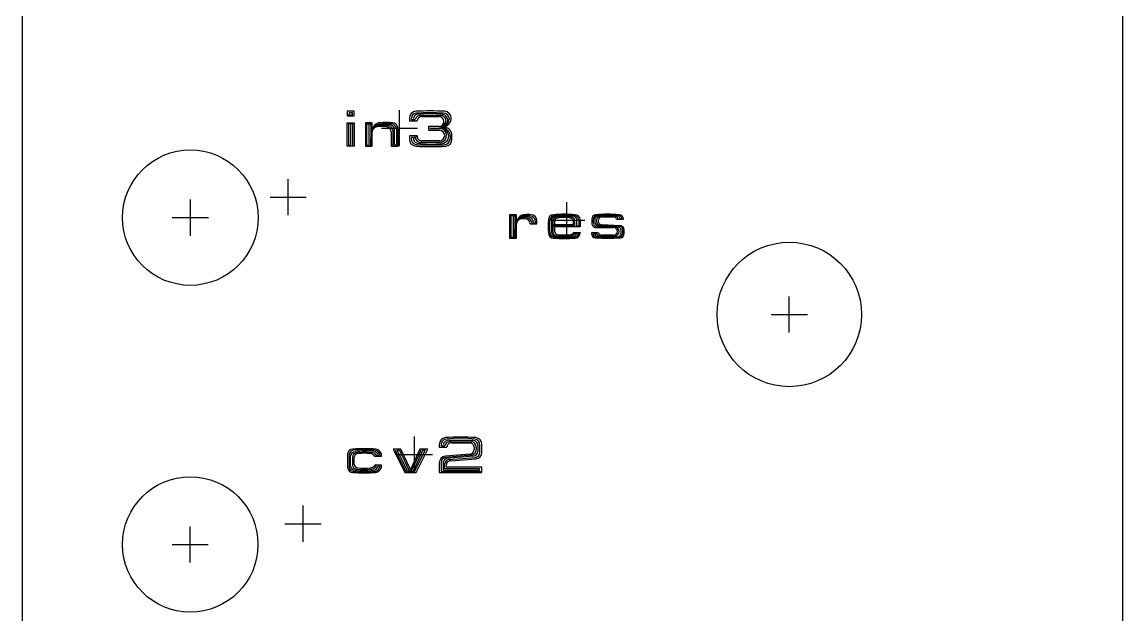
# Model space of a CAD drawing. Header units: millimetres. Extents: x -94 to 94, y -1 to 128.
# Drawn here: x 0 to 61, y 53.8 to 86.6 of the extents above; entities that cross this region are included whole.
import ezdxf

# ---------------------------------------------------------------- set-up
doc = ezdxf.new("R2010")
doc.units = ezdxf.units.MM
for name, color, linetype in [('Contour', 7, 'CONTINUOUS'), ('Engraving', 7, 'CONTINUOUS'), ('Reference_points', 1, 'CONTINUOUS')]:
    doc.layers.add(name, color=color, linetype=linetype)

msp = doc.modelspace()

# ---------------------------------------------------------------- linework, layer by layer
at = {"layer": 'Contour', "color": 7, "linetype": 'CONTINUOUS'}
for p, q in [((0, 128.4), (0, 0)), ((60.96, 0), (60.96, 128.4))]:
    msp.add_line(p, q, dxfattribs=at)
for centre, radius in [((9.32, 75.8), 3.75), ((42.483, 70.44), 4), ((9.316, 57.704), 3.75)]:
    msp.add_circle(centre, radius, dxfattribs=at)
at = {"layer": 'Engraving', "color": 254, "linetype": 'CONTINUOUS'}
for p, q in [((18.386, 81.689), (18.008, 81.689)), ((18.008, 81.689), (18.008, 81.437)), ((18.386, 81.437), (18.386, 81.689)), ((18.113, 81.5), (18.008, 81.437)), ((18.008, 81.437), (18.386, 81.437)), ((18.302, 81.605), (18.113, 81.605)), ((18.113, 81.605), (18.113, 81.5)), ((18.113, 81.5), (18.302, 81.5)), ((18.302, 81.5), (18.302, 81.605)), ((21.452, 81.311), (21.452, 81.164)), ((21.452, 81.164), (21.872, 81.164)), ((21.557, 81.227), (21.767, 81.227)), ((22.061, 81.458), (23.174, 81.458)), ((22.145, 81.395), (23.09, 81.395)), ((23.762, 81.227), (23.762, 81.311)), ((18.008, 79.757), (18.008, 81.059)), ((18.008, 81.059), (18.386, 81.059)), ((18.092, 79.799), (18.092, 81.017)), ((18.092, 81.017), (18.302, 81.017)), ((18.197, 80.954), (18.197, 79.799)), ((18.302, 81.017), (18.302, 79.799)), ((18.386, 81.059), (18.386, 79.757)), ((19.394, 81.059), (19.016, 81.059)), ((19.016, 81.059), (19.016, 79.757)), ((19.1, 79.799), (19.1, 80.996)), ((19.1, 80.996), (19.31, 80.996)), ((19.205, 80.996), (19.205, 79.799)), ((19.31, 80.996), (19.31, 79.799)), ((19.394, 80.597), (19.394, 81.059)), ((19.394, 79.757), (19.394, 80.555)), ((20.444, 80.555), (20.444, 79.757)), ((20.528, 80.639), (20.528, 79.82)), ((20.633, 79.82), (20.633, 80.702)), ((20.738, 80.702), (20.738, 79.82)), ((20.822, 79.757), (20.822, 80.723)), ((23.09, 80.849), (22.502, 80.849)), ((22.502, 80.849), (22.502, 80.639)), ((22.502, 80.639), (23.111, 80.639)), ((23.09, 80.744), (22.586, 80.744)), ((22.586, 80.744), (23.09, 80.744)), ((19.31, 79.799), (19.31, 80.24)), ((21.872, 80.324), (21.452, 80.324)), ((21.452, 80.324), (21.452, 80.135)), ((21.767, 80.24), (21.557, 80.24)), ((21.662, 80.24), (21.767, 80.24)), ((21.767, 80.24), (21.872, 80.324)), ((23.174, 79.967), (22.103, 79.967)), ((23.111, 80.051), (22.145, 80.051)), ((23.804, 80.135), (23.804, 80.366)), ((18.386, 79.757), (18.008, 79.757)), ((18.197, 79.799), (18.092, 79.799)), ((18.302, 79.799), (18.386, 79.757)), ((19.016, 79.757), (19.394, 79.757)), ((19.205, 79.799), (19.1, 79.799)), ((20.528, 79.82), (20.444, 79.757)), ((20.444, 79.757), (20.822, 79.757)), ((20.738, 79.82), (20.633, 79.82)), ((27.378, 75.964), (27, 75.964)), ((27, 75.964), (27, 74.662)), ((27.084, 74.704), (27.084, 75.922)), ((27.084, 75.922), (27.294, 75.922)), ((27.189, 75.922), (27.189, 74.704)), ((27.294, 75.922), (27.294, 74.704)), ((27.378, 75.481), (27.378, 75.964)), ((28.512, 75.46), (28.512, 75.628)), ((29.226, 75.019), (29.226, 75.628)), ((29.478, 75.607), (29.478, 75.418)), ((30.612, 75.355), (30.612, 75.649)), ((30.717, 75.334), (30.717, 75.67)), ((30.822, 75.628), (30.822, 75.334)), ((30.906, 75.67), (30.906, 75.292)), ((31.557, 75.712), (31.557, 75.481)), ((32.103, 75.838), (32.754, 75.838)), ((33.006, 75.733), (32.922, 75.712)), ((32.922, 75.712), (33.3, 75.712)), ((33.111, 75.754), (33.216, 75.754)), ((27.294, 75.145), (27.399, 75.586)), ((27.294, 74.704), (27.294, 75.145)), ((27.378, 74.662), (27.378, 75.46)), ((28.134, 75.46), (28.512, 75.46)), ((28.239, 75.502), (28.428, 75.502)), ((28.323, 75.502), (28.512, 75.46)), ((29.31, 75.586), (29.31, 74.998)), ((29.394, 75.586), (29.394, 75.355)), ((29.394, 75.355), (29.478, 75.418)), ((29.478, 75.418), (29.394, 75.313)), ((29.394, 75.313), (29.394, 74.998)), ((29.478, 75.418), (30.528, 75.418)), ((29.478, 75.355), (30.612, 75.355)), ((30.906, 75.292), (29.478, 75.292)), ((29.478, 75.292), (29.478, 75.061)), ((30.528, 75.418), (30.528, 75.586)), ((30.822, 75.334), (30.717, 75.334)), ((31.767, 75.25), (32.754, 75.25)), ((31.851, 75.292), (32.838, 75.271)), ((33.132, 75.355), (32.103, 75.397)), ((33.342, 74.914), (33.342, 75.124)), ((27, 74.662), (27.378, 74.662)), ((27.189, 74.704), (27.084, 74.704)), ((30.717, 74.935), (30.549, 74.977)), ((30.549, 74.977), (30.906, 74.977)), ((30.612, 74.935), (30.822, 74.935)), ((30.906, 74.977), (30.906, 74.956)), ((31.914, 74.956), (31.536, 74.956)), ((31.536, 74.956), (31.536, 74.914)), ((31.83, 74.893), (31.599, 74.893)), ((32.754, 74.83), (32.082, 74.83)), ((23.651, 63.471), (24.953, 63.471)), ((20.984, 62.988), (20.543, 62.988)), ((20.543, 62.988), (21.194, 61.686)), ((20.669, 62.925), (21.257, 61.728)), ((21.341, 61.77), (20.774, 62.925)), ((20.774, 62.925), (20.9, 62.925)), ((20.9, 62.925), (21.425, 61.812)), ((21.509, 61.854), (20.984, 62.988)), ((22.034, 62.988), (21.509, 61.854)), ((21.593, 61.812), (22.097, 62.925)), ((22.202, 62.925), (21.656, 61.77)), ((21.74, 61.728), (22.328, 62.925)), ((21.824, 61.686), (22.475, 62.988)), ((22.097, 62.925), (22.034, 62.988)), ((22.475, 62.988), (22.034, 62.988)), ((22.328, 62.925), (22.202, 62.925)), ((23.105, 63.24), (23.105, 63.093)), ((23.105, 63.093), (23.525, 63.093)), ((23.21, 63.156), (23.42, 63.156)), ((23.756, 63.387), (24.869, 63.387)), ((23.777, 63.324), (24.785, 63.324)), ((25.037, 63.072), (25.037, 62.967)), ((25.142, 63.072), (25.142, 62.967)), ((25.247, 63.114), (25.247, 62.862)), ((25.352, 62.82), (25.352, 63.219)), ((25.457, 62.799), (25.457, 63.24)), ((18.107, 62.652), (18.107, 61.98)), ((18.191, 62.064), (18.191, 62.589)), ((18.296, 62.547), (18.296, 62.085)), ((19.913, 62.568), (19.535, 62.568)), ((19.745, 62.61), (19.64, 62.61)), ((23.105, 62.211), (23.105, 61.686)), ((23.21, 62.232), (23.21, 61.749)), ((24.785, 62.694), (23.441, 62.589)), ((24.89, 62.652), (23.441, 62.526)), ((24.995, 62.589), (23.483, 62.463)), ((23.609, 62.4), (25.121, 62.526)), ((23.735, 62.337), (25.142, 62.442)), ((19.619, 62.064), (19.535, 62.106)), ((19.535, 62.106), (19.913, 62.106)), ((19.829, 62.064), (19.724, 62.064)), ((21.194, 61.686), (21.824, 61.686)), ((21.257, 61.728), (21.74, 61.728)), ((21.656, 61.77), (21.341, 61.77)), ((21.425, 61.812), (21.593, 61.812)), ((23.105, 61.686), (25.457, 61.686)), ((23.21, 61.749), (25.373, 61.749)), ((23.315, 62.169), (23.315, 61.812)), ((23.315, 61.812), (25.331, 61.812)), ((23.399, 61.896), (23.399, 62.148)), ((25.331, 61.896), (23.399, 61.896)), ((25.457, 61.98), (23.483, 61.98)), ((25.331, 61.812), (25.331, 61.896)), ((25.373, 61.749), (25.457, 61.686)), ((25.457, 61.686), (25.457, 61.98))]:
    msp.add_line(p, q, dxfattribs=at)
for centre, radius, start, end in [((21.828, 81.313), 0.376, 92.8928, 180.30476), ((22.607, 64.808), 16.9, 87.29352, 92.70648), ((23.386, 81.313), 0.376, -0.30476, 87.1072), ((21.859, 81.281), 0.307, 99.37031, 190.1378), ((21.952, 81.235), 0.292, 461.65624, 173.31309), ((22.045, 81.175), 0.283, 446.76411, 169.40523), ((22.575, 65.369), 16.233, 87.29182, 92.70465), ((22.139, 81.125), 0.27, 448.72697, 171.68972), ((22.586, 70.531), 11.012, 446.39186, 93.60814), ((23.09, 81.122), 0.273, 270, 90), ((23.17, 81.15), 0.308, 374.48774, 89.25594), ((23.095, 81.33), 0.568, -73.32008, -8.3013), ((23.241, 81.193), 0.33, 313.5249, 83.39154), ((23.353, 81.278), 0.306, 6.19535, 92.05877), ((23.232, 81.337), 0.541, -78.27489, -11.72511), ((22.927, 81.209), 0.541, 343.90918, 1.90563), ((23.99, 81.28), 0.335, 174.68149, -174.51095), ((21.3, 79.997), 2.005, 516.82393, 173.03805), ((19.856, 80.597), 0.462, 92.60256, 180), ((19.675, 80.548), 0.281, 455.91312, 178.573), ((19.88, 80.466), 0.53, 448.05485, 142.89245), ((19.952, 80.12), 0.819, 96.73437, 120.13553), ((19.885, 79.923), 0.968, 449.23058, 110.81232), ((19.919, 78.359), 2.484, 443.69037, 96.30963), ((20.171, 73.951), 7.116, 87.2936, 92.7064), ((20.129, 78.05), 2.896, 84.59062, 95.40938), ((20.192, 76.333), 4.672, 446.3923, 93.6077), ((19.886, 76.438), 4.453, 444.4328, 89.8456), ((20.163, 80.548), 0.281, 361.427, 84.08688), ((20.288, 80.632), 0.24, 361.67065, 82.81573), ((20.352, 80.652), 0.285, 10.08938, 79.91062), ((20.408, 80.674), 0.331, 364.84984, 76.38319), ((20.489, 80.726), 0.333, -0.51616, 86.90594), ((22.867, 81.357), 0.652, 289.99061, -27.19379), ((23.118, 80.354), 0.391, 278.23371, 94.1065), ((23.111, 80.345), 0.294, 270, 90), ((23.047, 81.308), 0.55, 278.89675, -40.05897), ((23.083, 80.178), 0.589, 397.20075, 85.22828), ((23.187, 80.253), 0.538, 7.5876, 82.4124), ((23.226, 80.303), 0.4, 274.58534, 35.32097), ((23.361, 80.364), 0.443, 0.25867, 92.45588), ((21.828, 80.133), 0.376, 179.69524, 267.1072), ((21.887, 80.177), 0.336, 169.19177, 267.44385), ((21.961, 80.217), 0.3, 175.60129, -103.10921), ((22.085, 80.289), 0.323, 188.7597, -86.80046), ((22.144, 80.323), 0.272, 179.78935, -89.78935), ((22.67, 86.087), 6.211, 262.81319, -84.56754), ((23.345, 80.201), 0.365, -80.53768, -13.80752), ((23.423, 80.137), 0.381, -86.38612, -0.30076), ((23.159, 80.274), 0.563, -16.50436, 5.09312), ((22.628, 97.083), 17.345, -92.70636, -87.29364), ((22.639, 96.056), 16.233, -92.70818, -87.29535), ((27.844, 75.499), 0.466, 93.07746, 182.21204), ((27.659, 75.453), 0.281, 455.91312, 178.573), ((27.663, 75.511), 0.274, 465.85937, 164.14063), ((27.84, 75.46), 0.462, 87.39744, 140.52754), ((27.94, 75.011), 0.872, 463.59025, 121.59459), ((27.801, 75.285), 0.534, 416.99412, 113.49429), ((27.756, 74.594), 1.146, 443.68742, 96.31258), ((27.867, 75.21), 0.662, 422.19715, 101.49656), ((28.008, 71.965), 4.003, 87.29411, 92.70589), ((27.752, 73.904), 2.021, 77.8894, 86.90824), ((27.853, 75.453), 0.281, 361.427, 84.08688), ((27.884, 75.438), 0.361, 370.21961, 54.81292), ((28.109, 75.563), 0.324, 23.24498, 78.0658), ((27.976, 75.512), 0.347, 358.34928, 54.84582), ((28.179, 75.631), 0.333, -0.51616, 86.90594), ((28.07, 75.558), 0.362, -8.89042, 21.5371), ((36.695, 75.313), 7.561, 177.29387, -177.29387), ((29.452, 75.654), 0.31, 452.95458, 177.04542), ((29.522, 75.626), 0.296, 450.38713, 179.61287), ((29.591, 75.607), 0.282, 104.57815, 184.27395), ((29.624, 75.608), 0.231, 94.96974, 185.46384), ((30.024, 68.508), 7.479, 445.49083, 94.50917), ((29.684, 75.575), 0.209, 106.43606, 171.17026), ((29.943, 68.855), 7.08, 444.40698, 93.42539), ((30.013, 71.417), 4.49, 83.68376, 96.30355), ((30.013, 72.963), 2.904, 81.88385, 98.09662), ((30.003, 74.082), 1.735, 77.41387, 102.58613), ((30.338, 75.59), 0.19, -1.20605, 76.91494), ((30.342, 75.568), 0.282, 16.69924, 73.30076), ((30.471, 75.634), 0.249, 8.32565, 81.67435), ((30.596, 75.654), 0.31, 362.95458, 87.04542), ((30.526, 75.625), 0.296, 360.58068, 68.80963), ((31.793, 75.728), 0.237, 96.28689, 183.87852), ((32.502, 75.618), 0.872, 171.02396, 189.04096), ((31.829, 75.734), 0.189, 96.07246, 173.92754), ((32.149, 75.639), 0.435, 167.49981, -167.37107), ((31.934, 75.687), 0.214, 449.73226, 167.58735), ((32.418, 65.64), 10.345, 86.39188, 93.60812), ((32.077, 75.624), 0.275, 111.33686, -102.16747), ((32.439, 70.225), 5.732, 83.68961, 96.31039), ((32.118, 75.618), 0.222, 93.90049, -93.8829), ((32.36, 70.236), 5.681, 443.47046, 94.29041), ((32.306, 70.011), 5.878, 444.19048, 93.20849), ((32.753, 75.662), 0.176, 376.48127, 89.67446), ((32.873, 75.729), 0.133, 361.72266, 77.84506), ((32.937, 75.716), 0.178, 372.31945, 67.18197), ((33.049, 75.714), 0.251, -0.45653, 85.42608), ((33.055, 75.762), 0.161, -2.84466, 84.99936), ((29.529, 75.007), 0.303, 177.73205, -91.70135), ((29.575, 75.011), 0.265, -177.19152, -92.80848), ((29.614, 75.008), 0.22, -177.39744, -87.13759), ((29.705, 75.078), 0.228, -175.71712, -94.28288), ((31.774, 75.467), 0.217, 176.30861, 268.15239), ((31.854, 75.506), 0.214, -173.30577, -90.80316), ((32.024, 75.605), 0.305, 191.53087, -106.95093), ((32.127, 58.638), 16.676, 87.05078, 90.65969), ((32.299, 68.411), 6.95, 83.29016, 92.30906), ((32.754, 75.04), 0.21, 270, 90), ((32.822, 75.03), 0.242, 273.78265, 86.2017), ((32.954, 75.072), 0.222, -8.27589, 81.97931), ((32.952, 74.975), 0.231, -81.79985, 16.31965), ((33.088, 75.144), 0.171, -6.70984, 82.24996), ((33.113, 75.127), 0.229, -0.75056, 85.23636), ((31.759, 75.03), 1.502, -3.6263, 3.58823), ((29.452, 74.972), 0.31, 182.95458, -92.95458), ((30.024, 87.101), 12.453, 267.2936, -87.2936), ((30.045, 81.361), 6.678, 265.49074, -85.49074), ((30.035, 82.239), 7.508, -93.61204, -86.39558), ((30.003, 82.784), 8.005, -92.70656, -87.29344), ((30.014, 80.013), 5.172, -93.61365, -86.39741), ((30.323, 75.116), 0.265, -86.54483, -31.59336), ((30.35, 75.092), 0.306, -84.17746, -30.93159), ((30.459, 75.011), 0.269, -79.73321, -16.41358), ((30.52, 75.011), 0.311, 279.25034, -14.12549), ((30.596, 74.972), 0.31, 272.95458, -2.95458), ((31.765, 74.911), 0.229, 179.24944, 265.23636), ((31.803, 74.932), 0.208, -169.17699, -94.14462), ((31.84, 74.887), 0.121, -162.61761, -94.76364), ((32.439, 85.673), 11.012, -93.60814, -86.39186), ((32.429, 82.847), 8.147, -94.51251, -85.4945), ((31.918, 74.897), 0.088, 182.60256, -92.60256), ((32.574, 83.915), 9.178, -94.64959, -87.43344), ((32.083, 75.006), 0.176, 196.48127, -90.32554), ((32.709, 89.463), 14.676, 266.89467, -89.49636), ((33.057, 74.926), 0.201, -86.58341, 2.56377), ((33.113, 74.911), 0.229, -85.23636, 0.75056), ((23.481, 63.244), 0.376, 96.10468, 180.60951), ((23.534, 63.21), 0.328, 98.94538, 189.46232), ((23.63, 63.149), 0.323, 446.2686, 167.47119), ((24.281, 52.966), 10.685, 85.49108, 94.50892), ((24.291, 57.142), 6.443, 82.78674, 97.20443), ((24.928, 63.151), 0.321, 353.38397, 85.53284), ((25.014, 63.207), 0.338, 2.03332, 75.26506), ((25.081, 63.244), 0.376, -0.60951, 83.89532), ((18.333, 62.678), 0.31, 452.95458, 177.04542), ((18.418, 62.623), 0.312, 104.83691, 174.67271), ((18.449, 62.583), 0.258, 451.33222, 178.66778), ((18.958, 49.438), 13.565, 447.29579, 92.70843), ((18.947, 56.494), 6.46, 84.59036, 95.40964), ((19.031, 59.24), 3.649, 443.05807, 99.27387), ((18.957, 59.461), 3.351, 81.88441, 98.09866), ((19.449, 62.563), 0.3, 369.02232, 85.60129), ((19.487, 62.589), 0.343, 3.51375, 78.39524), ((19.524, 62.604), 0.391, 354.71262, 79.09234), ((23.688, 63.126), 0.27, 435.397, 173.61288), ((23.765, 63.084), 0.24, 447.13759, 177.85241), ((24.786, 63.073), 0.251, 359.77173, 90.22827), ((24.756, 62.974), 0.281, 275.91312, -1.427), ((24.872, 63.114), 0.273, 351.15819, 90.6296), ((24.864, 62.931), 0.28, 275.32402, 7.37854), ((24.957, 62.877), 0.29, 277.51644, -2.96094), ((25.038, 62.829), 0.314, -74.6809, -1.64179), ((25.113, 62.785), 0.344, -85.16724, 2.33052), ((25.576, 62.337), 7.561, 177.29387, -177.29387), ((18.529, 62.549), 0.233, 100.87625, 180.4918), ((20.154, 62.337), 1.782, 174.59015, 185.40985), ((18.634, 62.482), 0.255, 95.17409, 174.82591), ((18.947, 59.188), 3.564, 84.59015, 95.40985), ((19.253, 62.417), 0.32, 28.16731, 84.62748), ((19.346, 62.458), 0.331, 27.33927, 75.2917), ((23.466, 62.229), 0.361, 93.9725, 182.85449), ((23.497, 62.244), 0.288, 101.23177, 182.39425), ((23.609, 62.196), 0.295, 115.2631, 185.24714), ((23.696, 62.114), 0.299, 466.91954, 173.46932), ((23.756, 62.055), 0.283, 94.25885, -164.63838), ((18.333, 61.996), 0.31, 182.95458, -92.95458), ((18.375, 62.02), 0.271, -171.51106, -93.37885), ((18.456, 62.077), 0.265, 182.80848, -92.80848), ((18.528, 62.104), 0.233, -175.31812, -100.63476), ((18.958, 75.236), 13.565, 267.29157, -87.29579), ((18.947, 69.205), 7.479, -94.50917, -85.49083), ((18.634, 62.192), 0.255, -174.82591, -95.17409), ((18.947, 65.796), 4.016, 262.79004, -82.79004), ((18.926, 65.864), 4.013, -96.30866, -83.69134), ((18.947, 65.486), 3.564, -95.40985, -84.59015), ((19.253, 62.257), 0.32, -84.62748, -28.16731), ((19.358, 62.15), 0.275, -88.12553, -18.23715), ((19.407, 62.133), 0.324, 277.80499, -12.27978), ((19.47, 62.104), 0.361, -79.62416, -6.35771), ((19.524, 62.07), 0.391, 280.90766, 5.28738)]:
    msp.add_arc(centre, radius, start, end, dxfattribs=at)
at = {"layer": 'Reference_points', "color": 1, "linetype": 'CONTINUOUS'}
for p, q in [((20.906, 79.757), (20.906, 81.757)), ((19.906, 80.757), (21.906, 80.757)), ((14.737, 75.929), (14.737, 77.929)), ((13.737, 76.929), (15.737, 76.929)), ((9.32, 74.8), (9.32, 76.8)), ((30.171, 74.662), (30.171, 76.662)), ((8.32, 75.8), (10.32, 75.8)), ((29.171, 75.662), (31.171, 75.662)), ((42.483, 69.44), (42.483, 71.44)), ((41.483, 70.44), (43.483, 70.44)), ((21.736, 61.686), (21.736, 63.686)), ((20.736, 62.686), (22.736, 62.686)), ((15.561, 57.852), (15.561, 59.852)), ((9.316, 56.704), (9.316, 58.704)), ((14.561, 58.852), (16.561, 58.852)), ((8.316, 57.704), (10.316, 57.704))]:
    msp.add_line(p, q, dxfattribs=at)

doc.saveas('drawing.dxf')
